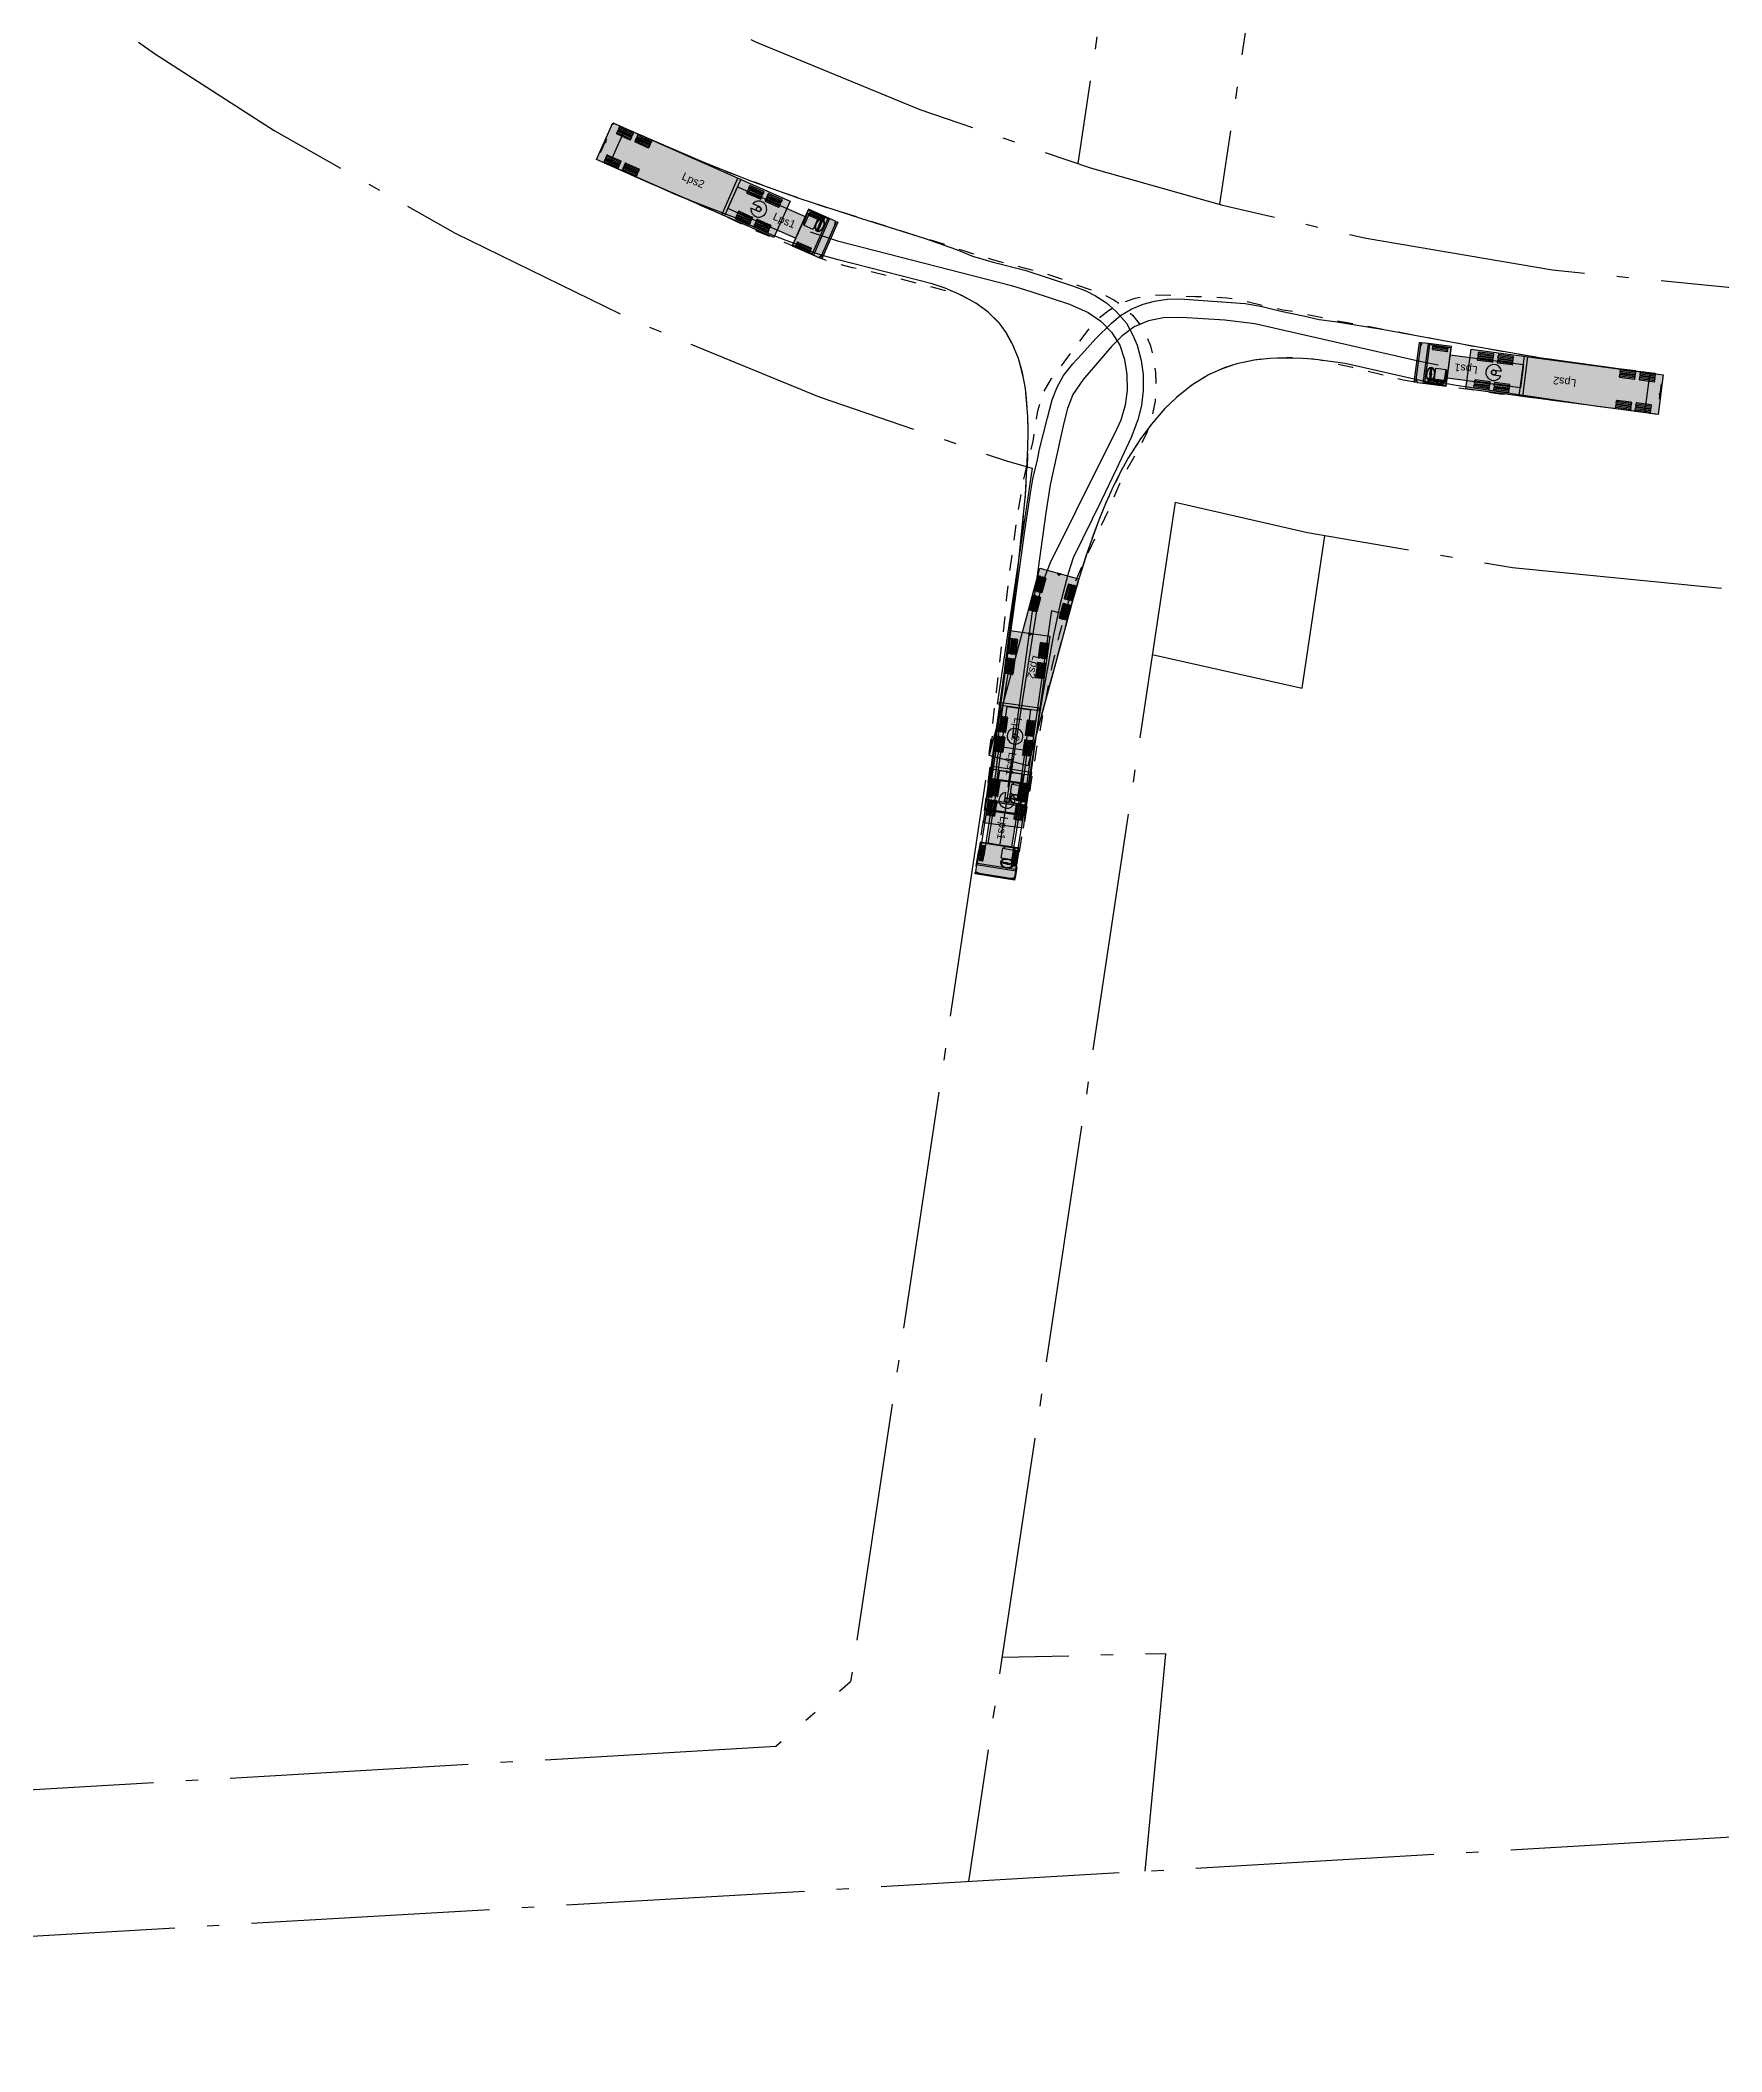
# Model space of a CAD drawing. Header units: metres. Extents: x 119241 to 123031, y 6148179 to 6148679.
# Drawn here: x 119572.9 to 119682.2, y 6148213.8 to 6148344.6 of the extents above; entities that cross this region are included whole.
import ezdxf
from ezdxf.enums import TextEntityAlignment as Align

# ---------------------------------------------------------------- set-up
doc = ezdxf.new("R2010")
doc.units = ezdxf.units.M
doc.header["$LTSCALE"] = 0.5
doc.linetypes.add('DASHED_1', pattern=[2, 1, -1])
doc.linetypes.add('Plangrans2000', pattern=[41, 31, -4.2, 1.6, -4.2])
doc.layers.get('0').update_dxf_attribs({"linetype": 'CONTINUOUS'})
doc.layers.add('ppr_Layer', color=1, linetype='CONTINUOUS')
doc.layers.add('S062användningsgräns', color=6, linetype='Plangrans2000')
doc.styles.add('ppr_Text', font='ARIAL.TTF', dxfattribs={"height": 1})

# ---------------------------------------------------------------- blocks, each defined once
blk = doc.blocks.new('ppr3_18271_1_18')
at = {"color": 5}
for p, q in [((-2.05, 1.3), (-1.85, 1.3)), ((-2.05, -1.3), (-2.05, 1.3)), ((-1.85, 1.3), (-1.85, -1.3)), ((-1.85, 0.77), (2.95, 0.77)), ((-1.85, -0.77), (-1.85, 0.77)), ((0, 0.15), (-0.49, 0.15)), ((4.45, 1.3), (2.95, 1.3)), ((2.95, 1.3), (2.95, -1.3)), ((2.95, 1.3), (2.98, 1.25)), ((2.95, 0.77), (2.95, -0.77)), ((2.98, 1.25), (4.35, 1.25)), ((2.98, -1.25), (2.98, 1.25)), ((3.12, 1.08), (3.01, 0.94)), ((3.01, 0.94), (3.01, 0.36)), ((3.12, 0.22), (3.01, 0.36)), ((3.12, 1.08), (3.77, 1.08)), ((3.12, 0.22), (3.12, 1.08)), ((3.77, 0.22), (3.12, 0.22)), ((3.77, 1.08), (3.77, 0.22)), ((4, 0.65), (4.02, 1.05)), ((4, 0.65), (4.02, 0.25)), ((4.1, 0.65), (4.08, 1.05)), ((4.1, 0.65), (4.08, 0.25)), ((4.45, 1.3), (4.35, 1.25)), ((4.35, 1.25), (4.35, -1.25)), ((4.88, 1.3), (4.45, 1.3)), ((4.45, 1.3), (4.45, -1.3)), ((4.95, 1.04), (4.88, 1.3)), ((4.95, 1.3), (5.05, 1.3)), ((4.95, -1.3), (4.95, 1.3)), ((5.05, 1.3), (5.05, -1.3)), ((-1.85, -1.3), (-2.05, -1.3)), ((2.95, -0.77), (-1.85, -0.77)), ((0, -0.15), (-0.49, -0.15)), ((2.95, -1.3), (2.98, -1.25)), ((2.95, -1.3), (4.45, -1.3)), ((4.35, -1.25), (2.98, -1.25)), ((4.45, -1.3), (4.35, -1.25)), ((4.45, -1.3), (4.88, -1.3)), ((4.88, -1.3), (4.95, -1.04)), ((5.05, -1.3), (4.95, -1.3))]:
    blk.add_line(p, q, dxfattribs=at)
at = {"color": 3}
for p, q in [((-1.15, 1.15), (-1.15, 0.97)), ((-1.15, 1.1), (-0.15, 1.1)), ((-1.15, 1.02), (-0.15, 1.02)), ((-1.15, 0.85), (-1.15, 0.67)), ((-1.15, 0.8), (-0.15, 0.8)), ((-1.15, 0.72), (-0.15, 0.72)), ((-1.12, 1.19), (-0.18, 1.19)), ((-1.12, 0.94), (-0.18, 0.94)), ((-1.12, 0.89), (-0.18, 0.89)), ((-1.12, 0.64), (-0.18, 0.64)), ((-0.15, 1.15), (-0.15, 0.97)), ((-0.15, 0.85), (-0.15, 0.67)), ((0.15, 1.15), (0.15, 0.97)), ((0.15, 1.1), (1.15, 1.1)), ((0.15, 1.02), (1.15, 1.02)), ((0.15, 0.85), (0.15, 0.67)), ((0.15, 0.8), (1.15, 0.8)), ((0.15, 0.72), (1.15, 0.72)), ((0.18, 1.19), (1.12, 1.19)), ((0.18, 0.94), (1.12, 0.94)), ((0.18, 0.89), (1.12, 0.89)), ((0.18, 0.64), (1.12, 0.64)), ((1.15, 1.15), (1.15, 0.97)), ((1.15, 0.85), (1.15, 0.67)), ((-1.15, -0.67), (-1.15, -0.85)), ((-1.15, -0.72), (-0.15, -0.72)), ((-1.15, -0.8), (-0.15, -0.8)), ((-1.15, -0.97), (-1.15, -1.15)), ((-1.15, -1.02), (-0.15, -1.02)), ((-1.15, -1.1), (-0.15, -1.1)), ((-1.12, -0.64), (-0.18, -0.64)), ((-1.12, -0.89), (-0.18, -0.89)), ((-1.12, -0.94), (-0.18, -0.94)), ((-1.12, -1.19), (-0.18, -1.19)), ((-0.15, -0.67), (-0.15, -0.85)), ((-0.15, -0.97), (-0.15, -1.15)), ((0.15, -0.67), (0.15, -0.85)), ((0.15, -0.72), (1.15, -0.72)), ((0.15, -0.8), (1.15, -0.8)), ((0.15, -0.97), (0.15, -1.15)), ((0.15, -1.02), (1.15, -1.02)), ((0.15, -1.1), (1.15, -1.1)), ((0.18, -0.64), (1.12, -0.64)), ((0.18, -0.89), (1.12, -0.89)), ((0.18, -0.94), (1.12, -0.94)), ((0.18, -1.19), (1.12, -1.19)), ((1.15, -0.67), (1.15, -0.85)), ((1.15, -0.97), (1.15, -1.15))]:
    blk.add_line(p, q, dxfattribs=at)
for centre, radius, start, end in [((-1.12, 1.15), 0.0312, 90, 180), ((-1.12, 0.97), 0.0313, 180, 270), ((-1.12, 0.85), 0.0313, 90, 180), ((-1.12, 0.67), 0.0313, 180, 270), ((-0.18, 1.15), 0.0312, 0, 90), ((-0.18, 0.97), 0.0313, 270, 360), ((-0.18, 0.85), 0.0312, 0, 90), ((-0.18, 0.67), 0.0313, 270, 360), ((0.18, 1.15), 0.0312, 90, 180), ((0.18, 0.97), 0.0312, 180, 270), ((0.18, 0.85), 0.0312, 90, 180), ((0.18, 0.67), 0.0312, 180, 270), ((1.12, 1.15), 0.0312, 0, 90), ((1.12, 0.97), 0.0313, 270, 360), ((1.12, 0.85), 0.0313, 0, 90), ((1.12, 0.67), 0.0313, 270, 360), ((-1.12, -0.67), 0.0313, 90, 180), ((-1.12, -0.85), 0.0313, 180, 270), ((-1.12, -0.97), 0.0313, 90, 180), ((-1.12, -1.15), 0.0312, 180, 270), ((-0.18, -0.67), 0.0312, 0, 90), ((-0.18, -0.85), 0.0313, 270, 360), ((-0.18, -0.97), 0.0312, 0, 90), ((-0.18, -1.15), 0.0312, 270, 0), ((0.18, -0.67), 0.0312, 90, 180), ((0.18, -0.85), 0.0312, 180, 270), ((0.18, -0.97), 0.0312, 90, 180), ((0.18, -1.15), 0.0312, 180, 270), ((1.12, -0.67), 0.0313, 0, 90), ((1.12, -0.85), 0.0313, 270, 360), ((1.12, -0.97), 0.0313, 0, 90), ((1.12, -1.15), 0.0312, 270, 0)]:
    blk.add_arc(centre, radius, start, end, dxfattribs=at)
at = {"color": 5}
for radius, start, end in [(0.517, 196.8755, 163.1245), (0.15, 270, 90)]:
    blk.add_arc((0, 0), radius, start, end, dxfattribs=at)
for major_axis in [(0, 0.433), (0, 0.403), (0, 0.0542)]:
    blk.add_ellipse((4.05, 0.65), major_axis=major_axis, ratio=0.65, start_param=0, end_param=6.267801, dxfattribs=at)
at = {"color": 251, "style": 'ppr_Text'}
blk.add_text('Lps1', height=0.5, dxfattribs=at).set_placement((1.82, 0), align=Align.MIDDLE_CENTER)
blk = doc.blocks.new('ppr3_18271_2_18')
at = {"color": 3}
for p, q in [((-0.5, 0.09), (-0.5, -0.09)), ((-0.5, 0.04), (0.5, 0.04)), ((-0.47, 0.12), (0.47, 0.12)), ((0.5, 0.09), (0.5, -0.09)), ((-0.5, -0.04), (0.5, -0.04)), ((-0.47, -0.12), (0.47, -0.12))]:
    blk.add_line(p, q, dxfattribs=at)
for centre, start, end in [((-0.47, 0.09), 90, 180), ((0.47, 0.09), 360, 90), ((-0.47, -0.09), 180, 270), ((0.47, -0.09), 270, 0)]:
    blk.add_arc(centre, 0.0312, start, end, dxfattribs=at)
blk = doc.blocks.new('ppr3_18271_3_18')
at = {"color": 3}
for p, q in [((-0.5, 0.09), (-0.5, -0.09)), ((-0.5, 0.04), (0.5, 0.04)), ((-0.47, 0.12), (0.47, 0.12)), ((0.5, 0.09), (0.5, -0.09)), ((-0.5, -0.04), (0.5, -0.04)), ((-0.47, -0.12), (0.47, -0.12))]:
    blk.add_line(p, q, dxfattribs=at)
for centre, start, end in [((-0.47, 0.09), 90, 180), ((0.47, 0.09), 360, 90), ((-0.47, -0.09), 180, 270), ((0.47, -0.09), 270, 0)]:
    blk.add_arc(centre, 0.0312, start, end, dxfattribs=at)
blk = doc.blocks.new('ppr3_18272_1_18')
at = {"color": 5}
for p, q in [((-1.65, 1.3), (10.95, 1.3)), ((-1.65, -1.3), (-1.65, 1.3)), ((-1.65, 0.1), (-1.65, -0.1)), ((-1.65, 0.1), (-1.6, 0.1)), ((-1.6, 0.1), (-1.6, -0.1)), ((10.95, 1.3), (10.95, -1.3)), ((-1.65, -0.1), (-1.6, -0.1)), ((10.95, -1.3), (-1.65, -1.3))]:
    blk.add_line(p, q, dxfattribs=at)
at = {"color": 3}
for p, q in [((-1.15, 1.27), (-1.15, 1.08)), ((-1.15, 1.22), (-0.15, 1.22)), ((-1.15, 1.13), (-0.15, 1.13)), ((-1.15, 0.97), (-1.15, 0.78)), ((-1.15, 0.92), (-0.15, 0.92)), ((-1.15, 0.83), (-0.15, 0.83)), ((-1.12, 1.3), (-0.18, 1.3)), ((-1.12, 1.05), (-0.18, 1.05)), ((-1.12, 1), (-0.18, 1)), ((-1.12, 0.75), (-0.18, 0.75)), ((-0.15, 1.27), (-0.15, 1.08)), ((-0.15, 0.97), (-0.15, 0.78)), ((0.15, 1.27), (0.15, 1.08)), ((0.15, 1.22), (1.15, 1.22)), ((0.15, 1.13), (1.15, 1.13)), ((0.15, 0.97), (0.15, 0.78)), ((0.15, 0.92), (1.15, 0.92)), ((0.15, 0.83), (1.15, 0.83)), ((0.18, 1.3), (1.12, 1.3)), ((0.18, 1.05), (1.12, 1.05)), ((0.18, 1), (1.12, 1)), ((0.18, 0.75), (1.12, 0.75)), ((1.15, 1.27), (1.15, 1.08)), ((1.15, 0.97), (1.15, 0.78)), ((-1.15, -0.78), (-1.15, -0.97)), ((-1.15, -0.83), (-0.15, -0.83)), ((-1.15, -0.92), (-0.15, -0.92)), ((-1.15, -1.08), (-1.15, -1.27)), ((-1.15, -1.13), (-0.15, -1.13)), ((-1.15, -1.22), (-0.15, -1.22)), ((-1.12, -0.75), (-0.18, -0.75)), ((-1.12, -1), (-0.18, -1)), ((-1.12, -1.05), (-0.18, -1.05)), ((-1.12, -1.3), (-0.18, -1.3)), ((-0.15, -0.78), (-0.15, -0.97)), ((-0.15, -1.08), (-0.15, -1.27)), ((0.15, -0.78), (0.15, -0.97)), ((0.15, -0.83), (1.15, -0.83)), ((0.15, -0.92), (1.15, -0.92)), ((0.15, -1.08), (0.15, -1.27)), ((0.15, -1.13), (1.15, -1.13)), ((0.15, -1.22), (1.15, -1.22)), ((0.18, -0.75), (1.12, -0.75)), ((0.18, -1), (1.12, -1)), ((0.18, -1.05), (1.12, -1.05)), ((0.18, -1.3), (1.12, -1.3)), ((1.15, -0.78), (1.15, -0.97)), ((1.15, -1.08), (1.15, -1.27))]:
    blk.add_line(p, q, dxfattribs=at)
at = {"color": 5}
blk.add_circle((9.3, 0), 0.15, dxfattribs=at)
blk.add_arc((-1.65, 0), 0.1, 270, 90, dxfattribs=at)
at = {"color": 3}
for centre, radius, start, end in [((-1.12, 1.27), 0.0313, 90, 180), ((-1.12, 1.08), 0.0313, 180, 270), ((-1.12, 0.97), 0.0313, 90, 180), ((-1.12, 0.78), 0.0313, 180, 270), ((-0.18, 1.27), 0.0313, 0, 90), ((-0.18, 1.08), 0.0313, 270, 360), ((-0.18, 0.97), 0.0312, 0, 90), ((-0.18, 0.78), 0.0313, 270, 360), ((0.18, 1.27), 0.0313, 90, 180), ((0.18, 1.08), 0.0313, 180, 270), ((0.18, 0.97), 0.0312, 90, 180), ((0.18, 0.78), 0.0312, 180, 270), ((1.12, 1.27), 0.0313, 0, 90), ((1.12, 1.08), 0.0313, 270, 360), ((1.12, 0.97), 0.0313, 0, 90), ((1.12, 0.78), 0.0313, 270, 360), ((-1.12, -0.78), 0.0313, 90, 180), ((-1.12, -0.97), 0.0313, 180, 270), ((-1.12, -1.08), 0.0313, 90, 180), ((-1.12, -1.27), 0.0313, 180, 270), ((-0.18, -0.78), 0.0312, 0, 90), ((-0.18, -0.97), 0.0313, 270, 360), ((-0.18, -1.08), 0.0313, 0, 90), ((-0.18, -1.27), 0.0313, 270, 360), ((0.18, -0.78), 0.0312, 90, 180), ((0.18, -0.97), 0.0312, 180, 270), ((0.18, -1.08), 0.0313, 90, 180), ((0.18, -1.27), 0.0313, 180, 270), ((1.12, -0.78), 0.0313, 0, 90), ((1.12, -0.97), 0.0313, 270, 360), ((1.12, -1.08), 0.0313, 0, 90), ((1.12, -1.27), 0.0313, 270, 360)]:
    blk.add_arc(centre, radius, start, end, dxfattribs=at)
at = {"color": 251, "style": 'ppr_Text'}
blk.add_text('Lps2', height=0.5, dxfattribs=at).set_placement((4.65, 0), align=Align.MIDDLE_CENTER)
blk = doc.blocks.new('*U96')
h = blk.add_hatch(color=140)
h.dxf.hatch_style = 2
h.paths.add_polyline_path([(1.65, 1.3), (1.65, -1.3), (-10.95, -1.3), (-10.95, 1.3)])
h = blk.add_hatch(color=140)
h.dxf.hatch_style = 2
h.paths.add_polyline_path([(-1.85, 1.3), (-1.85, 0.79), (-1.84, 0.77), (2.94, 0.77), (2.95, 0.79), (2.95, 1.3), (4.88, 1.3), (4.92, 1.14), (4.93, 1.12), (4.93, 1.1), (4.94, 1.09), (4.95, 1.11), (4.95, 1.3), (5.05, 1.3), (5.05, -1.3), (4.95, -1.3), (4.95, -1.1), (4.94, -1.09), (4.93, -1.11), (4.88, -1.3), (2.95, -1.3), (2.95, -0.79), (2.94, -0.77), (-1.84, -0.77), (-1.85, -0.79), (-1.85, -1.3), (-2.05, -1.3), (-2.05, 1.3)])
for name, p in [('ppr3_18272_1_18', (-9.3, 0)), ('ppr3_18271_1_18', (0, 0)), ('ppr3_18271_2_18', (3.65, 1.06)), ('ppr3_18271_3_18', (3.65, -1.06))]:
    blk.add_blockref(name, p)
blk = doc.blocks.new('*U97')
h = blk.add_hatch(color=140)
h.dxf.hatch_style = 2
h.paths.add_polyline_path([(1.8, 1.08), (1.47, -1.5), (-11.03, 0.09), (-10.7, 2.67)])
h = blk.add_hatch(color=140)
h.dxf.hatch_style = 2
h.paths.add_polyline_path([(-1.85, 1.3), (-1.85, 0.79), (-1.84, 0.77), (2.94, 0.77), (2.95, 0.79), (2.95, 1.3), (4.88, 1.3), (4.92, 1.14), (4.93, 1.12), (4.93, 1.1), (4.94, 1.09), (4.95, 1.11), (4.95, 1.3), (5.05, 1.3), (5.05, -1.3), (4.95, -1.3), (4.95, -1.1), (4.94, -1.09), (4.93, -1.11), (4.88, -1.3), (2.95, -1.3), (2.95, -0.79), (2.94, -0.77), (-1.84, -0.77), (-1.85, -0.79), (-1.85, -1.3), (-2.05, -1.3), (-2.05, 1.3)])
for name, p, rotation in [('ppr3_18272_1_18', (-9.23, 1.17), 352.7768940810412), ('ppr3_18271_2_18', (3.65, 1.06), 0.05108686043134508), ('ppr3_18271_3_18', (3.65, -1.06), 0.0510604172427716)]:
    blk.add_blockref(name, p, dxfattribs=dict(rotation=rotation))
blk.add_blockref('ppr3_18271_1_18', (0, 0))
blk = doc.blocks.new('*U99')
h = blk.add_hatch(color=140)
h.dxf.hatch_style = 2
h.paths.add_polyline_path([(1.65, 1.3), (1.65, -1.3), (-10.95, -1.3), (-10.95, 1.3)])
h = blk.add_hatch(color=140)
h.dxf.hatch_style = 2
h.paths.add_polyline_path([(-1.85, 1.3), (-1.85, 0.79), (-1.84, 0.77), (2.94, 0.77), (2.95, 0.79), (2.95, 1.3), (4.88, 1.3), (4.92, 1.14), (4.93, 1.12), (4.93, 1.1), (4.94, 1.09), (4.95, 1.11), (4.95, 1.3), (5.05, 1.3), (5.05, -1.3), (4.95, -1.3), (4.95, -1.1), (4.94, -1.09), (4.93, -1.11), (4.88, -1.3), (2.95, -1.3), (2.95, -0.79), (2.94, -0.77), (-1.84, -0.77), (-1.85, -0.79), (-1.85, -1.3), (-2.05, -1.3), (-2.05, 1.3)])
for name, p in [('ppr3_18272_1_18', (-9.3, 0)), ('ppr3_18271_1_18', (0, 0)), ('ppr3_18271_2_18', (3.65, 1.06)), ('ppr3_18271_3_18', (3.65, -1.06))]:
    blk.add_blockref(name, p)
blk = doc.blocks.new('*U100')
h = blk.add_hatch(color=140)
h.dxf.hatch_style = 2
h.paths.add_polyline_path([(1.62, 1.33), (1.68, -1.27), (-10.92, -1.52), (-10.97, 1.08)])
h = blk.add_hatch(color=140)
h.dxf.hatch_style = 2
h.paths.add_polyline_path([(-1.85, 1.3), (-1.85, 0.79), (-1.84, 0.77), (2.94, 0.77), (2.95, 0.79), (2.95, 1.3), (4.88, 1.3), (4.92, 1.14), (4.93, 1.12), (4.93, 1.1), (4.94, 1.09), (4.95, 1.11), (4.95, 1.3), (5.05, 1.3), (5.05, -1.3), (4.95, -1.3), (4.95, -1.1), (4.94, -1.09), (4.93, -1.11), (4.88, -1.3), (2.95, -1.3), (2.95, -0.79), (2.94, -0.77), (-1.84, -0.77), (-1.85, -0.79), (-1.85, -1.3), (-2.05, -1.3), (-2.05, 1.3)])
for name, p, rotation in [('ppr3_18272_1_18', (-9.3, -0.19), 1.158675642727053), ('ppr3_18271_2_18', (3.65, 1.06), 0.1129374172438046), ('ppr3_18271_3_18', (3.65, -1.06), 0.1128082660046021)]:
    blk.add_blockref(name, p, dxfattribs=dict(rotation=rotation))
blk.add_blockref('ppr3_18271_1_18', (0, 0))

msp = doc.modelspace()

# ---------------------------------------------------------------- linework, layer by layer
at = {"layer": 'ppr_Layer', "color": 4, "linetype": 'DASHED_1', "ltscale": 2, "flags": 128}
for points in [[(119614.16, 6148334.56), (119609.14, 6148336.78), (119610.04, 6148338.82), (119610.22, 6148339.16), (119614.3, 6148337.36), (119617.36, 6148336.1), (119620.42, 6148334.94), (119623.48, 6148333.88), (119628.58, 6148332.26), (119631.78, 6148331.28), (119632.94, 6148330.88), (119634.98, 6148330.26), (119638.12, 6148329.44), (119639.26, 6148329.06), (119640.28, 6148328.66), (119641.96, 6148328.08), (119642.72, 6148327.68), (119643.32, 6148327.28), (119643.96, 6148326.66), (119644.46, 6148326.02), (119644.86, 6148325.32), (119645.1, 6148324.7), (119645.28, 6148324.02), (119645.44, 6148322.96), (119645.46, 6148321.94), (119645.4, 6148321.1), (119645.18, 6148320), (119644.88, 6148319.1), (119644.44, 6148318.16), (119643.24, 6148316.1), (119642.34, 6148313.96), (119640.66, 6148310.44), (119640.18, 6148309.26), (119639.82, 6148308.22), (119639.16, 6148305.92), (119638.98, 6148305.06), (119638.7, 6148303.88), (119637.7, 6148298.6), (119637.5, 6148297.28), (119637.36, 6148296.58), (119637.26, 6148295.84), (119637.12, 6148295.14), (119636.84, 6148293.34), (119636.8, 6148293.3), (119636.32, 6148290.24), (119636.26, 6148289.96), (119633.7, 6148290.38), (119634.5, 6148295.52), (119635.64, 6148303.68), (119636.48, 6148310.2), (119636.82, 6148313.26), (119637, 6148315.3), (119637.12, 6148317.36), (119637.16, 6148319.4), (119637.12, 6148320.42), (119637.02, 6148321.52), (119636.86, 6148322.58), (119636.58, 6148323.68), (119636.2, 6148324.68), (119635.74, 6148325.52), (119635.26, 6148326.18), (119634.56, 6148326.88), (119633.76, 6148327.46), (119632.82, 6148327.96), (119632.48, 6148328.1), (119627.96, 6148329.26), (119626.8, 6148329.54), (119625.74, 6148329.76), (119624.4, 6148330.1), (119623.52, 6148330.44), (119621.48, 6148331.34), (119619.28, 6148332.24), (119617.14, 6148333.26), (119614.16, 6148334.56)], [(119638.2, 6148321.74), (119638.68, 6148322.56), (119641.14, 6148325.82), (119641.88, 6148326.6), (119642.38, 6148327), (119643.26, 6148327.5), (119644.1, 6148327.8), (119644.92, 6148327.96), (119645.9, 6148328), (119648.02, 6148327.9), (119649.04, 6148327.88), (119650.06, 6148327.82), (119650.64, 6148327.74), (119653.7, 6148327.04), (119654.38, 6148326.94), (119656.78, 6148326.42), (119665.98, 6148324.7), (119669.04, 6148324.16), (119673.12, 6148323.54), (119676.18, 6148323.12), (119677.2, 6148323), (119678.24, 6148322.84), (119678.38, 6148322.8), (119678.04, 6148320.24), (119668.86, 6148321.46), (119667.82, 6148321.56), (119664.36, 6148322.06), (119662.32, 6148322.32), (119661.54, 6148322.46), (119658.24, 6148323.28), (119656.02, 6148323.78), (119654.98, 6148323.88), (119653.96, 6148323.92), (119652.94, 6148323.88), (119651.82, 6148323.76), (119650.78, 6148323.54), (119649.76, 6148323.2), (119648.9, 6148322.8), (119647.86, 6148322.18), (119646.88, 6148321.42), (119645.96, 6148320.52), (119645.16, 6148319.6), (119644.42, 6148318.58), (119643.76, 6148317.56), (119643.18, 6148316.54), (119642.2, 6148314.48), (119641.78, 6148313.46), (119641.02, 6148311.38), (119640.68, 6148310.36), (119639.8, 6148307.3), (119637.6, 6148299.14), (119636.88, 6148294.14), (119634.32, 6148294.5), (119634.42, 6148295.4), (119634.78, 6148298), (119634.6, 6148298.06), (119634.86, 6148300.1), (119634.96, 6148301.18), (119635.1, 6148302.2), (119635.7, 6148307.54), (119635.74, 6148308.16), (119635.98, 6148310.2), (119636.46, 6148313.68), (119636.86, 6148315.94), (119637.08, 6148316.96), (119637.48, 6148318.5), (119637.62, 6148319.56), (119637.78, 6148320.46), (119638.08, 6148321.44), (119638.2, 6148321.74)]]:
    msp.add_lwpolyline(points, dxfattribs=at)
at = {"layer": 'ppr_Layer', "color": 1, "linetype": 'Continuous', "ltscale": 2, "flags": 128}
for points in [[(119619.2, 6148332.46), (119618.46, 6148332.8), (119618.46, 6148332.88), (119615.4, 6148334.06), (119612.34, 6148335.36), (119610.3, 6148336.26), (119609.92, 6148336.46), (119610.82, 6148338.5), (119610.98, 6148338.82), (119616.1, 6148336.6), (119619.16, 6148335.4), (119622.24, 6148334.3), (119626.32, 6148332.96), (119630.4, 6148331.68), (119632.5, 6148330.96), (119633.54, 6148330.52), (119634.88, 6148330.14), (119636.94, 6148329.6), (119640.1, 6148328.56), (119640.9, 6148328.26), (119641.52, 6148327.94), (119642.24, 6148327.48), (119642.88, 6148326.92), (119643.54, 6148326.16), (119643.94, 6148325.44), (119644.24, 6148324.74), (119644.5, 6148323.74), (119644.62, 6148322.82), (119644.62, 6148321.78), (119644.52, 6148320.82), (119644.28, 6148319.88), (119643.84, 6148318.74), (119642.9, 6148316.7), (119641.92, 6148314.66), (119640.08, 6148310.92), (119639.76, 6148309.9), (119639.22, 6148307.84), (119638.78, 6148305.8), (119638.04, 6148301.72), (119636.34, 6148291.2), (119636.1, 6148291.24), (119636.56, 6148294.18), (119636.38, 6148294.24), (119634.74, 6148294.5), (119634.7, 6148294.38), (119634.26, 6148291.54), (119634, 6148291.58), (119635.9, 6148303.68), (119635.64, 6148303.76), (119636.46, 6148309.9), (119636.98, 6148315), (119637.14, 6148318.06), (119637.16, 6148319.08), (119637.14, 6148320.1), (119636.98, 6148321.92), (119636.78, 6148322.94), (119636.52, 6148323.88), (119636.12, 6148324.84), (119635.72, 6148325.56), (119635.26, 6148326.18), (119634.54, 6148326.9), (119633.76, 6148327.46), (119632.84, 6148327.96), (119631.76, 6148328.44), (119630.92, 6148328.72), (119624.8, 6148330.28), (119623.78, 6148330.56), (119622.76, 6148330.9), (119622.4, 6148331.08), (119622.44, 6148331.18), (119621.42, 6148331.54), (119620.36, 6148331.96), (119619.2, 6148332.46)], [(119640.62, 6148324.14), (119641.56, 6148325.16), (119642.56, 6148326.16), (119643.16, 6148326.66), (119643.9, 6148327.1), (119644.62, 6148327.4), (119645.36, 6148327.6), (119646.2, 6148327.72), (119647.02, 6148327.74), (119651.26, 6148327.44), (119652.36, 6148327.24), (119653.58, 6148326.94), (119655.06, 6148326.64), (119656.08, 6148326.4), (119657.1, 6148326.28), (119660.28, 6148325.76), (119666.4, 6148324.62), (119670.52, 6148323.92), (119677.56, 6148322.94), (119677.22, 6148320.36), (119674.16, 6148320.76), (119664.98, 6148322.12), (119663.78, 6148322.34), (119663.74, 6148322.26), (119663.12, 6148322.34), (119657.76, 6148323.54), (119655.68, 6148323.82), (119654.66, 6148323.9), (119652.86, 6148323.88), (119651.84, 6148323.76), (119650.72, 6148323.52), (119649.9, 6148323.26), (119648.88, 6148322.8), (119647.8, 6148322.14), (119646.8, 6148321.34), (119646.04, 6148320.62), (119645.16, 6148319.6), (119644.42, 6148318.58), (119643.68, 6148317.44), (119643.12, 6148316.42), (119642.62, 6148315.4), (119642.16, 6148314.38), (119641.74, 6148313.36), (119641, 6148311.32), (119640.36, 6148309.28), (119639.78, 6148307.24), (119639.74, 6148307.18), (119638.68, 6148307.48), (119638.64, 6148307.36), (119636.94, 6148295.38), (119636.7, 6148295.42), (119637.1, 6148298.36), (119636.7, 6148298.44), (119635.28, 6148298.64), (119635.16, 6148298.04), (119635.04, 6148297.02), (119634.84, 6148295.68), (119634.6, 6148295.72), (119636.92, 6148312.52), (119637.3, 6148315.12), (119637.48, 6148316.16), (119637.74, 6148317.18), (119637.9, 6148317.98), (119638.4, 6148320.02), (119638.72, 6148321.18), (119639.04, 6148322), (119639.46, 6148322.76), (119640.06, 6148323.52), (119640.62, 6148324.14)]]:
    msp.add_lwpolyline(points, dxfattribs=at)
at = {"layer": 'ppr_Layer', "color": 7, "linetype": 'Continuous', "ltscale": 2, "flags": 128}
for points in [[(119622.979, 6148332.106), (119624.763, 6148331.524), (119636.062, 6148328.612), (119637.323, 6148328.223), (119639.831, 6148327.394), (119641.057, 6148326.859), (119641.881, 6148326.296), (119642.58, 6148325.584), (119643.104, 6148324.735), (119643.413, 6148323.807), (119643.574, 6148322.821), (119643.587, 6148321.822), (119643.451, 6148320.832), (119643.17, 6148319.873), (119642.766, 6148318.979), (119641.874, 6148317.215), (119638.573, 6148310.599), (119637.998, 6148309.088), (119637.801, 6148308.129), (119637.486, 6148306.138), (119635.319, 6148292.307)], [(119663.802, 6148323.444), (119662.624, 6148323.669), (119651.879, 6148326.122), (119649.936, 6148326.358), (119647.126, 6148326.536), (119645.948, 6148326.51), (119644.97, 6148326.31), (119644.05, 6148325.923), (119643.256, 6148325.353), (119642.563, 6148324.643), (119641.913, 6148323.883), (119640.727, 6148322.51), (119640.062, 6148321.539), (119639.7, 6148320.629), (119639.465, 6148319.68), (119639.258, 6148318.716), (119638.589, 6148315.662), (119638.3, 6148313.848), (119635.835, 6148296.018)]]:
    msp.add_lwpolyline(points, dxfattribs=at)
at = {"layer": 'S062användningsgräns', "flags": 128}
for points, elevation in [([(119523.477, 6148446.225), (119526.544, 6148439.056), (119530.894, 6148428.862), (119534.172, 6148421.985), (119538.515, 6148413.792), (119544.861, 6148404.285), (119551.31, 6148395.862), (119558.06, 6148388.413), (119574.63, 6148372.613), (119584.323, 6148364.956), (119584.323, 6148364.956), (119590.97, 6148360.264), (119590.97, 6148360.264), (119597.933, 6148355.788), (119608.686, 6148349.676), (119619.421, 6148344.454), (119630.112, 6148340.05), (119641.273, 6148336.237), (119649.783, 6148333.838), (119659.128, 6148331.688), (119671.235, 6148329.629), (119685.472, 6148328.224), (119696.843, 6148327.63), (119709.785, 6148327.147), (119719.63, 6148327.103), (119731.581, 6148327.426), (119744.045, 6148328.202), (119756.713, 6148329.453), (119769.606, 6148331.212), (119783.107, 6148333.599), (119797.335, 6148336.241), (119808.968, 6148338.401), (119814.126, 6148339.358)], -0.695), ([(119522.451, 6148402.735), (119529.225, 6148392.586), (119536.559, 6148383.007), (119544.34, 6148374.421), (119562.093, 6148357.493), (119572.922, 6148348.937), (119580.353, 6148343.693), (119588.126, 6148338.696), (119599.895, 6148332.007), (119611.747, 6148326.241), (119623.564, 6148321.373), (119635.806, 6148317.191), (119637.423, 6148316.735)], -11.695), ([(119650.303, 6148402.726), (119640.389, 6148336.539)], -0.476), ([(119659.423, 6148399.481), (119649.599, 6148333.89)], -0.476), ([(119646.7, 6148314.538), (119655.303, 6148312.559), (119668.64, 6148310.29), (119684.005, 6148308.775), (119695.97, 6148308.149), (119709.378, 6148307.649), (119719.85, 6148307.602), (119732.45, 6148307.942), (119745.61, 6148308.761), (119758.99, 6148310.083), (119772.622, 6148311.943), (119786.585, 6148314.412), (119800.895, 6148317.069), (119812.528, 6148319.228), (119817.685, 6148320.186)], -0.695), ([(119637.423, 6148316.735), (119625.612, 6148237.888)], -0.476), ([(119646.7, 6148314.538), (119633.273, 6148224.899)], -0.476), ([(119644.758, 6148225.569), (119646.093, 6148239.697), (119635.452, 6148239.449)], -11.695), ([(119565.324, 6148233.069), (119570.276, 6148230.743), (119620.737, 6148233.685), (119625.612, 6148237.888)], -11.695), ([(119443.407, 6148213.831), (119822.292, 6148235.918)], -11.695)]:
    msp.add_lwpolyline(points, dxfattribs=dict(at, elevation=elevation))
at = {"layer": 'S062användningsgräns', "elevation": -0.476}
msp.add_lwpolyline([(119645.21, 6148304.634), (119654.962, 6148302.451), (119656.45, 6148312.349)], dxfattribs=at)

# ---------------------------------------------------------------- block references
at = {"layer": 'ppr_Layer'}
for name, p, rotation in [('*U99', (119619.638, 6148333.578), 336.2188909260161), ('*U96', (119667.42, 6148322.965), 172.4657060538642), ('*U97', (119636.296, 6148299.322), 262.0696854339944), ('*U100', (119635.773, 6148295.158), 260.9776502754254)]:
    msp.add_blockref(name, p, dxfattribs=dict(at, rotation=rotation))

doc.saveas('drawing.dxf')
